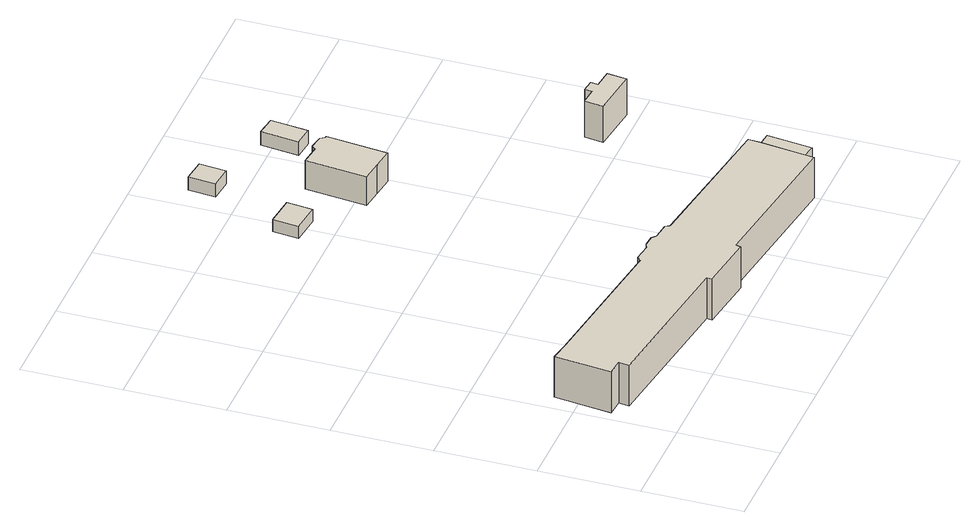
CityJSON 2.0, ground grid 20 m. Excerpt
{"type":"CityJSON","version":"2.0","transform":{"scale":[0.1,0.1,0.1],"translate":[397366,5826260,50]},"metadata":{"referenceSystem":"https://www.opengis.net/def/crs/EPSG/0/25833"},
"CityObjects":{
"building1":{"type":"Building","attributes":{"name":"Heim für Rehabilitation","Gemeindeschluessel":"11000011","function":"31001_3060"},"address":[{"country":"Germany","locality":"Berlin","thoroughfareNumber":"4","thoroughfareName":"Wartenberger Weg"}],"children":["building1-1","building1-2"]},
"building1-1":{"type":"BuildingPart","attributes":{"BezugspunktDach":"2200","measuredHeight":9,"storeysAboveGround":3},"parents":["building1"],"geometry":[{"type":"MultiSurface","lod":"1","boundaries":[[[0,1,2,3,4,5,6,7,8,9,10,11,12,13,14,15,16,17,18,19,20]],[[21,22,23,24,25,26,27,28,29,30,31,32,33,34,35,36,37,38,39,40,41]],[[21,41,20,19]],[[22,21,19,18]],[[23,22,18,17]],[[24,23,17,16]],[[25,24,16,15]],[[26,25,15,14]],[[27,26,14,13]],[[28,27,13,12]],[[29,28,12,11]],[[30,29,11,10]],[[31,30,10,9]],[[32,31,9,8]],[[42,43,8,7]],[[34,33,7,6]],[[35,34,6,5]],[[36,35,5,4]],[[37,36,4,3]],[[38,37,3,2]],[[39,38,2,1]],[[40,39,1,0]],[[41,40,0,20]],[[33,32,43,42]]]}]},
"building1-2":{"type":"BuildingPart","attributes":{"BezugspunktDach":"2200","measuredHeight":8.44,"storeysAboveGround":3},"parents":["building1"],"geometry":[{"type":"Solid","lod":"1","boundaries":[[[[44,45,43,42]],[[46,47,48,49]],[[46,49,42,33,32,43]],[[47,46,43,45]],[[48,47,45,44]],[[49,48,44,42]],[[43,32,33,42]]]]}]},
"building2":{"type":"Building","attributes":{"Gemeindeschluessel":"11000011","BezugspunktDach":"2200","function":"31001_1313","measuredHeight":3.02,"storeysAboveGround":1},"address":[{"country":"Germany","locality":"Berlin","thoroughfareNumber":"15","thoroughfareName":"Wartenberger Weg"}],"geometry":[{"type":"Solid","lod":"1","boundaries":[[[[50,51,52,53,54]],[[55,56,57,58,59]],[[55,59,54,53]],[[56,55,53,52]],[[57,56,52,51]],[[58,57,51,50]],[[59,58,50,54]]]]}]},
"building3":{"type":"Building","attributes":{"Gemeindeschluessel":"11000011","BezugspunktDach":"2200","function":"31001_2143","measuredHeight":2.91,"storeysAboveGround":1},"address":[{"country":"Germany","locality":"Berlin","thoroughfareNumber":"15 (2)","thoroughfareName":"Wartenberger Weg"}],"geometry":[{"type":"Solid","lod":"1","boundaries":[[[[60,61,62,63]],[[64,65,66,67]],[[64,67,63,62]],[[65,64,62,61]],[[66,65,61,60]],[[67,66,60,63]]]]}]},
"building4":{"type":"Building","attributes":{"Gemeindeschluessel":"11000011","BezugspunktDach":"2200","function":"31001_1000","measuredHeight":9.04,"storeysAboveGround":1},"address":[{"country":"Germany","locality":"Berlin","thoroughfareNumber":"17","thoroughfareName":"Wartenberger Weg"}],"geometry":[{"type":"Solid","lod":"1","boundaries":[[[[68,69,70,71,72,73,74,75,76,77,78]],[[79,80,81,82,83,84,85,86,87,88,89]],[[79,89,78,77]],[[80,79,77,76]],[[81,80,76,75]],[[82,81,75,74]],[[83,82,74,73]],[[84,83,73,72]],[[85,84,72,71]],[[86,85,71,70]],[[87,86,70,69]],[[88,87,69,68]],[[89,88,68,78]]]]}]},
"building5":{"type":"Building","attributes":{"Gemeindeschluessel":"11000011","BezugspunktDach":"2200","function":"31001_2463","measuredHeight":3,"storeysAboveGround":1},"address":[{"country":"Germany","locality":"Berlin","thoroughfareNumber":"17 (1)","thoroughfareName":"Wartenberger Weg"}],"geometry":[{"type":"Solid","lod":"1","boundaries":[[[[90,91,92,93]],[[94,95,96,97]],[[94,97,93,92]],[[95,94,92,91]],[[96,95,91,90]],[[97,96,90,93]]]]}]},
"building6":{"type":"Building","attributes":{"Gemeindeschluessel":"11000011","BezugspunktDach":"2200","function":"31001_3060","measuredHeight":8,"storeysAboveGround":1},"address":[{"country":"Germany","locality":"Berlin","thoroughfareNumber":"4 (2)","thoroughfareName":"Wartenberger Weg"}],"geometry":[{"type":"Solid","lod":"1","boundaries":[[[[98,99,100,101,102,103,104,105]],[[106,107,108,109,110,111,112,113]],[[106,113,105,104]],[[107,106,104,103]],[[108,107,103,102]],[[109,108,102,101]],[[110,109,101,100]],[[111,110,100,99]],[[112,111,99,98]],[[113,112,98,105]]]]}]}
},
"vertices":[
[36,125,106],[33,104,106],[347,63,106],[347,52,106],[462,37,106],[465,47,106],[780,6,106],[783,28,106],[794,117,106],[796,139,106],[485,181,106],[480,190,106],[445,194,106],[437,201,106],[414,203,106],[405,199,106],[368,204,106],[361,196,106],[50,236,106],[16,242,106],[2,128,106],[16,242,16],[50,236,16],[361,196,16],[368,204,16],[405,199,16],[414,203,16],[437,201,16],[445,194,16],[480,190,16],[485,181,16],[796,139,16],[794,117,16],[783,28,16],[780,6,16],[465,47,16],[462,37,16],[347,52,16],[347,63,16],[33,104,16],[36,125,16],[2,128,16],[783,28,99],[794,117,99],
[818,23,99],[829,114,99],[794,117,15],[829,114,15],[818,23,15],[783,28,15],
[419,849,35],[425,901,35],[395,904,35],[365,907,35],[359,855,35],[365,907,8],[395,904,8],[425,901,8],[419,849,8],[359,855,8],
[491,1041,31],[496,1095,31],[449,1100,31],[444,1045,31],[449,1100,2],[496,1095,2],[491,1041,2],[444,1045,2],
[545,768,70],[588,763,70],[602,886,70],[598,887,70],[592,896,70],[584,897,70],[564,900,70],[557,892,70],[540,894,70],[516,897,70],[502,773,70],[516,897,7],[540,894,7],[557,892,7],[564,900,7],[584,897,7],[592,896,7],[598,887,7],[602,886,7],[588,763,7],[545,768,7],[502,773,7],
[663,942,31],[672,1018,31],[632,1023,31],[623,947,31],[632,1023,1],[672,1018,1],[663,942,1],[623,947,1],
[934,421,87],[939,461,87],[900,465,87],[902,480,87],[877,483,87],[875,468,87],[842,471,87],[836,433,87],[842,471,7],[875,468,7],[877,483,7],[902,480,7],[900,465,7],[939,461,7],[934,421,7],[836,433,7]
]}
